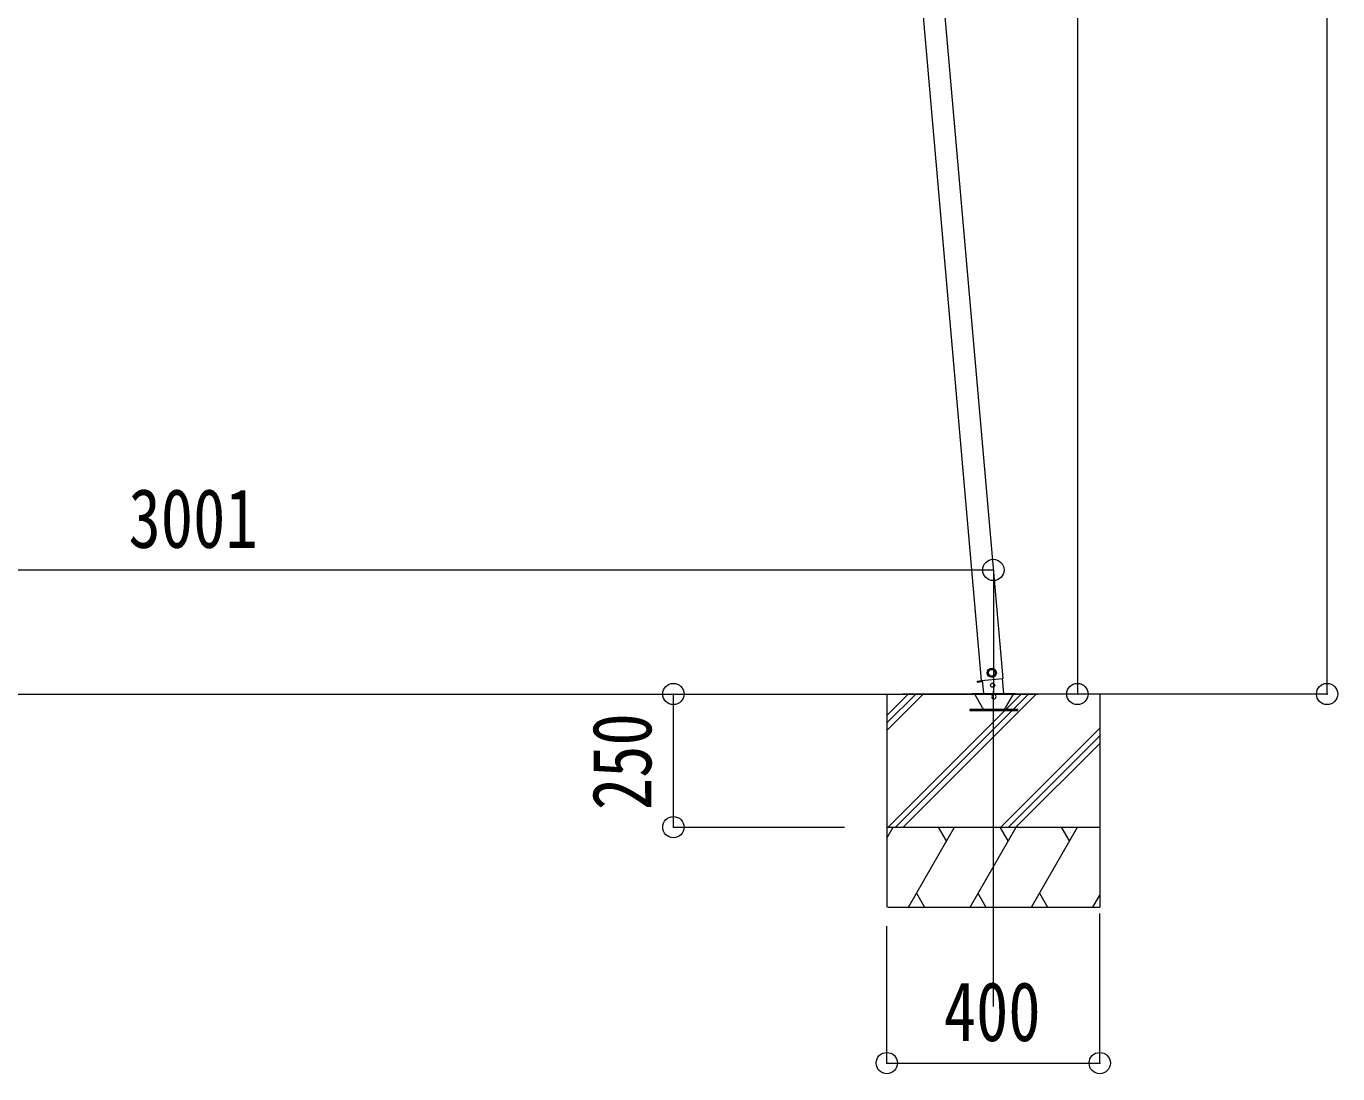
# Model space of a CAD drawing. Units: millimetres at full size, sheet at 1:40. Extents: x -11181 to 11305, y -7804 to 7716.
# Drawn here: x -754 to 1710, y -1577 to 390 of the extents above; entities that cross this region are included whole.
import ezdxf
from ezdxf.enums import TextEntityAlignment as Align

# ---------------------------------------------------------------- set-up
doc = ezdxf.new("R2010")
doc.units = ezdxf.units.MM
doc.header["$LTSCALE"] = 40
doc.header["$PDMODE"] = 32
doc.header["$PDSIZE"] = 40
for name, color, linetype, lineweight in [('0-0_0', 7, 'Continuous', 9), ('0-A_寸法', 6, 'Continuous', 9), ('1-0_FRAME', 7, 'Continuous', 9), ('1-1_GLASS', 4, 'Continuous', 9), ('1-2_GLASS_SEAL', 4, 'Continuous', 9), ('1-8', 2, 'Continuous', 9), ('1-A', 6, 'Continuous', 9)]:
    doc.layers.add(name, color=color, linetype=linetype, lineweight=lineweight)
doc.styles.add('ＭＳ ゴシック', font='')
doc.styles.get('ＭＳ ゴシック').set_extended_font_data('MS Gothic')

msp = doc.modelspace()

# ---------------------------------------------------------------- linework, layer by layer
at = {"layer": '0-0_0', "color": 6}
for p, q in [((1689.89, -863.75), (1689.89, 2294.65)), ((1220.88, 2093.35), (1220.88, -863.75))]:
    msp.add_line(p, q, dxfattribs=at)
at = {"layer": '0-0_0'}
msp.add_line((-1938.02, -863.75), (1146.04, -863.75), dxfattribs=at)
at = {"layer": '0-A_寸法'}
for p, q in [((1220.88, -863.75), (892.05, -863.75)), ((1689.89, -863.75), (1220.88, -863.75))]:
    msp.add_line(p, q, dxfattribs=at)
for p in [(1220.88, -863.75), (1689.89, -863.75)]:
    msp.add_point(p, dxfattribs=at)
at = {"layer": '1-0_FRAME'}
for p, q in [((862.86, -863.75), (862.86, -1263.75)), ((862.86, -917.97), (917.08, -863.75)), ((862.86, -932.11), (931.23, -863.75)), ((862.86, -903.83), (902.94, -863.75)), ((865.07, -1113.75), (1115.07, -863.75)), ((879.21, -1113.75), (1129.22, -863.75)), ((893.36, -1113.75), (1143.36, -863.75)), ((1262.86, -863.75), (1262.86, -1263.75)), ((1077.2, -1113.75), (1262.86, -928.09)), ((1091.35, -1113.75), (1262.86, -942.23)), ((1105.49, -1113.75), (1262.86, -956.38)), ((862.86, -1134.35), (874.76, -1113.75)), ((865.01, -1113.75), (1262.86, -1113.75)), ((903.63, -1263.75), (990.23, -1113.75)), ((975.23, -1139.73), (960.22, -1113.75)), ((1019.1, -1263.75), (1105.7, -1113.75)), ((1090.7, -1139.73), (1075.7, -1113.75)), ((1134.57, -1263.75), (1221.17, -1113.75)), ((1206.17, -1139.73), (1191.17, -1113.75)), ((918.62, -1237.77), (933.62, -1263.75)), ((1034.09, -1237.77), (1049.09, -1263.75)), ((1149.57, -1237.77), (1164.57, -1263.75)), ((1250.04, -1263.75), (1262.86, -1241.53)), ((865.01, -1263.75), (1257.6, -1263.75)), ((870.28, -1263.75), (1262.86, -1263.75))]:
    msp.add_line(p, q, dxfattribs=at)
at = {"layer": '1-1_GLASS'}
for p, q in [((1040.18, -838.41), (1081.03, -834.84)), ((1059.39, -816.47), (1053.25, -820.78)), ((1053.25, -820.78), (1053.9, -828.26)), ((1053.9, -828.26), (1060.7, -831.43)), ((1066.2, -819.65), (1059.39, -816.47)), ((1060.7, -831.43), (1066.85, -827.12)), ((1066.85, -827.12), (1066.2, -819.65)), ((1082.66, -863.08), (1080.19, -834.91)), ((1032.3, -839.4), (1042.16, -838.54)), ((1032.3, -839.4), (1032.48, -841.39)), ((1032.3, -839.4), (1032.48, -841.39)), ((1032.48, -841.39), (1042.34, -840.53)), ((1042.34, -840.53), (1032.48, -841.39)), ((1042.16, -838.53), (1040.21, -838.7)), ((1042.14, -838.24), (1044.25, -862.41)), ((1023.98, -863.75), (1023.98, -862.75)), ((1023.98, -862.75), (1103.98, -862.75)), ((1023.98, -863.75), (1103.98, -863.75)), ((1042.68, -889.75), (1027.95, -864.25)), ((1100.02, -864.25), (1085.29, -889.75)), ((1103.98, -862.75), (1103.98, -863.75)), ((1018.74, -892.75), (1018.74, -894.75)), ((1108.74, -892.75), (1018.74, -892.75)), ((1018.74, -894.75), (1108.74, -894.75)), ((1108.74, -894.75), (1108.74, -892.75))]:
    msp.add_line(p, q, dxfattribs=at)
for centre, radius in [((1060.05, -823.95), 8.5), ((1060.05, -823.95), 7.7), ((1060.05, -823.95), 6.5), ((1061.69, -847.17), 4)]:
    msp.add_circle(centre, radius, dxfattribs=at)
for centre, radius, start, end in [((1027.09, -864.75), 1, 30, 90), ((1063.99, -868.75), 4.25, 183.37229, 176.62771), ((1100.88, -864.75), 1, 90, 150), ((1047.87, -886.75), 6, 210, 270), ((1080.1, -886.75), 6, 270, 330)]:
    msp.add_arc(centre, radius, start, end, dxfattribs=at)
at = {"layer": '1-2_GLASS_SEAL'}
for p, q in [((925.41, 471.35), (1040.18, -838.41)), ((966.27, 474.76), (1081.03, -834.84))]:
    msp.add_line(p, q, dxfattribs=at)
at = {"layer": '1-8'}
msp.add_line((1062.98, -1450.59), (1062.98, -858.66), dxfattribs=at)
at = {"layer": '1-A'}
for p, q in [((-1938.02, -630.8), (1062.98, -630.8)), ((1062.98, -630.8), (1062.98, -863.75)), ((461.95, -1113.75), (461.95, -863.75)), ((461.95, -863.75), (783.59, -863.75)), ((461.95, -1113.75), (783.59, -1113.75)), ((1262.86, -1556.8), (1262.86, -1276.1)), ((862.86, -1556.8), (862.86, -1299.75)), ((862.86, -1556.8), (1262.86, -1556.8))]:
    msp.add_line(p, q, dxfattribs=at)
for p in [(1062.98, -630.8), (461.95, -863.75), (461.95, -1113.75), (862.86, -1556.8), (1262.86, -1556.8)]:
    msp.add_point(p, dxfattribs=at)

# ---------------------------------------------------------------- texts
at = {"layer": '1-A', "color": 7, "style": 'ＭＳ ゴシック', "width": 0.8}
for s, p in [('3001', (-561.52, -622.8)), ('400', (969.86, -1548.8))]:
    msp.add_text(s, height=111.4, dxfattribs=at).set_placement(p, align=Align.BOTTOM_LEFT)
msp.add_text('250', height=111.4, rotation=90, dxfattribs=at).set_placement((453.95, -1081.75), align=Align.BOTTOM_LEFT)

doc.saveas('drawing.dxf')
